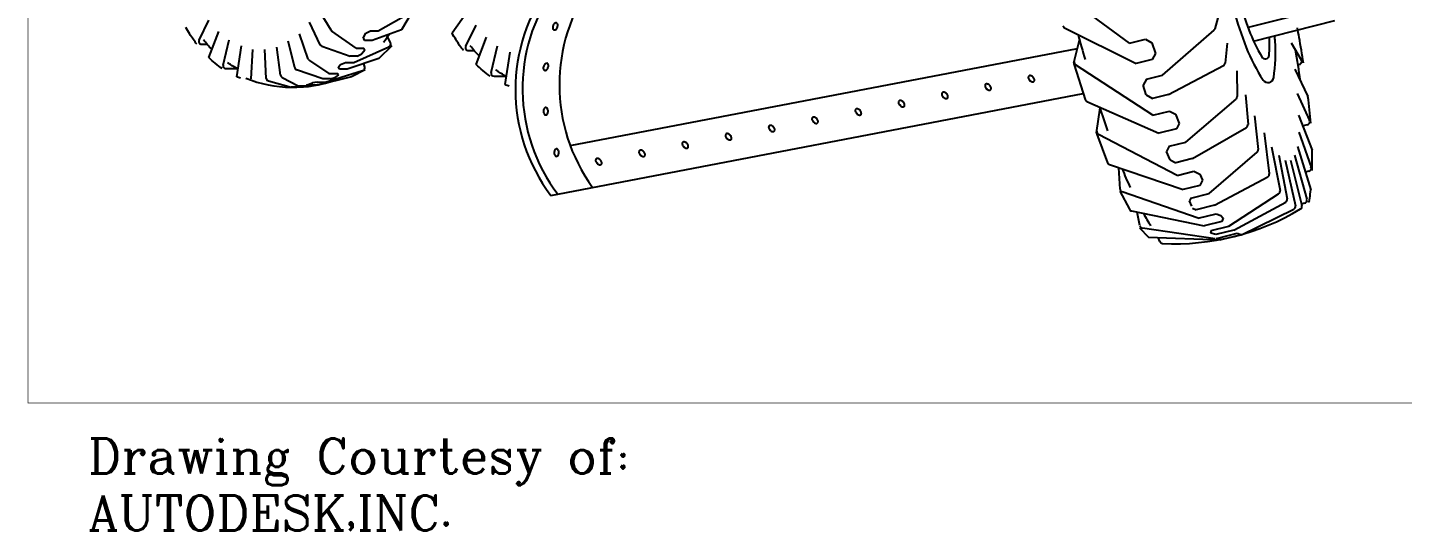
# Model space of a CAD drawing. Extents: x 103 to 393, y 15 to 220.
# Drawn here: x 103.5 to 290.7, y 16.8 to 85.4 of the extents above; entities that cross this region are included whole.
import ezdxf

# ---------------------------------------------------------------- set-up
doc = ezdxf.new("R2010")
doc.units = 0
doc.header["$MEASUREMENT"] = 0
doc.layers.get('0').update_dxf_attribs({"color": 2, "linetype": 'CONTINUOUS'})
for name, color, linetype in [('1', 1, 'CONTINUOUS'), ('2', 3, 'CONTINUOUS'), ('4', 6, 'CONTINUOUS')]:
    doc.layers.add(name, color=color, linetype=linetype)
doc.styles.add('COMPLEX', font='complex')

# ---------------------------------------------------------------- blocks, each defined once
blk = doc.blocks.new('O', base_point=(178.78, 65.76))
blk.add_lwpolyline([(179.3, 65.51, 0.147265), (179.38, 65.6, 0.107139), (179.41, 65.76, 0.076516), (179.38, 65.95, 0.077832), (179.3, 66.12, 0.063471), (179.17, 66.27, 0.076516), (179.03, 66.37, 0.107139), (178.87, 66.41, 0.147265), (178.76, 66.38, 0.147265), (178.68, 66.29, 0.107139), (178.64, 66.13, 0.076516), (178.67, 65.96, 0.063471), (178.76, 65.78, 0.063471), (178.89, 65.62, 0.076516), (179.03, 65.52, 0.107139), (179.18, 65.48, 0.147265)], format="xyb", close=True)

msp = doc.modelspace()

# ---------------------------------------------------------------- linework, layer by layer
for p, q in [((278.25, 87.54), (269.7, 85.39)), ((270.46, 83.52), (281.52, 86.35)), ((177.37, 69.3), (246.48, 82.55)), ((174.74, 62.51), (247.24, 76.41))]:
    msp.add_line(p, q)
for points in [[(267.29, 107.64, 0.027654), (266.12, 109.89, 0.326116), (265.55, 110.14, 0.326116), (265.14, 109.67, 0.044528), (265.16, 105.58, 0.019244), (265.72, 101.23, 0.013719), (266.92, 95.2, 0.013719), (268.45, 89.24, 0.019244), (269.82, 85.07, 0.044528), (271.58, 81.38, 0.326116), (272.14, 81.13, 0.326116)], [(267.71, 87.77, 0.016124), (269.45, 82.67, 0.051377), (271.75, 78.24, 0.312299), (272.58, 77.91, 0.312299)], [(272.14, 81.13, 0.326116), (272.55, 81.6, 0.026959), (272.63, 84.08, 0.019244)], [(272.58, 77.91, 0.312299), (273.19, 78.57, 0.051377), (273.38, 83.55, 0.002325), (273.33, 84.19, 0.020949)]]:
    msp.add_lwpolyline(points, format="xyb")
for centre, start, end in [((193.81, 76.93), 142.9005, 217.0995), ((194.78, 77.04), 144.6557, 217.0995), ((199.8, 77.58), 144.3141, 215.7833)]:
    msp.add_arc(centre, 23.91, start, end)
at = {"layer": '1'}
for p, q in [((253.57, 83.27), (243.9, 90.38)), ((126.81, 83.69), (128.16, 86.41)), ((144.79, 85.04), (143.08, 87.85)), ((151.2, 84.97), (155.4, 87.3)), ((155.83, 87.54), (154.39, 85.07)), ((161.27, 84.66), (163.38, 87.65)), ((265.7, 87.21), (265.19, 85.24)), ((128.14, 81.31), (129.5, 84.86)), ((141.69, 81.09), (140.5, 84.56)), ((143.32, 83.06), (141.84, 86.11)), ((148.22, 82.6), (144.9, 84.92)), ((149.15, 83.97), (149.55, 84.63)), ((149.55, 84.63), (150.16, 84.97)), ((150.16, 84.97), (151.2, 84.97)), ((154.39, 85.07), (150.38, 83.63)), ((152.88, 83.29), (152.38, 84.35)), ((163.14, 82.86), (164.56, 85.71)), ((244.69, 85.36), (254.44, 80.48)), ((258.03, 78.9), (265.06, 85.03)), ((127.17, 83.11), (127.91, 83.11)), ((130.1, 80.28), (130.94, 83.74)), ((131.94, 78.69), (132.58, 82.92)), ((137.91, 78.91), (137.42, 82.71)), ((139.84, 79.93), (138.97, 83.53)), ((143.54, 82.86), (147.4, 81.48)), ((147.91, 80.64), (152.68, 82.75)), ((148.22, 82.6), (149.26, 82.6)), ((149.15, 83.97), (149.34, 83.63)), ((149.4, 82.29), (149.26, 82.6)), ((150.38, 83.63), (149.34, 83.63)), ((153.06, 82.92), (151.31, 81.16)), ((164.54, 80.36), (165.96, 84.08)), ((166.59, 79.28), (167.48, 82.9)), ((245.98, 80.57), (246.76, 83.66)), ((253.57, 83.27), (255.74, 83.82)), ((255.74, 83.82), (256.61, 83.33)), ((256.61, 83.33), (257.08, 81.85)), ((266.87, 83.25), (266.57, 80.55)), ((275.55, 83.29), (276.95, 81.01)), ((133.93, 78.38), (134.13, 82.4)), ((135.97, 78.47), (135.77, 82.4)), ((141.85, 80.89), (144.51, 79.11)), ((146.1, 80.35), (146.76, 80.64)), ((146.76, 80.64), (147.91, 80.64)), ((151.31, 81.16), (146.99, 79.72)), ((148.33, 81.48), (147.4, 81.48)), ((148.33, 81.48), (148.99, 81.79)), ((149.4, 82.29), (148.99, 81.79)), ((163.51, 82.25), (164.3, 82.25)), ((168.53, 77.61), (169.2, 82.04)), ((256.62, 81.03), (254.44, 80.48)), ((257.08, 81.85), (256.62, 81.03)), ((130.49, 79.79), (132.07, 79.79)), ((143.69, 78.38), (140.1, 79.65)), ((147.57, 78.69), (143.01, 77.56)), ((144, 77.96), (149.1, 79.52)), ((144.51, 79.11), (145.74, 79.11)), ((145.8, 78.93), (145.29, 78.57)), ((145.8, 78.93), (145.74, 79.11)), ((145.81, 80.02), (146.1, 80.35)), ((145.94, 79.72), (145.81, 80.02)), ((146.99, 79.72), (145.94, 79.72)), ((149.44, 79.63), (147.57, 78.69)), ((149.38, 79.99), (149.27, 80.48)), ((167, 78.76), (168.66, 78.76)), ((245.99, 80.33), (247.5, 75.58)), ((256.74, 73.44), (246.21, 80.3)), ((255.86, 78.36), (258.03, 78.9)), ((258.87, 76.28), (266.34, 80.21)), ((268.16, 79.49), (268.21, 75.98)), ((276.08, 79.7), (277.86, 75.98)), ((276.69, 80.37), (276.51, 80.33)), ((136.26, 78.11), (139.38, 77.26)), ((138.12, 78.6), (140.31, 77.46)), ((141.02, 77.26), (139.38, 77.26)), ((140.31, 77.46), (141.84, 77.46)), ((141.84, 77.46), (141.02, 77.26)), ((141.43, 77.56), (142.27, 77.86)), ((143.08, 77.56), (141.43, 77.56)), ((142.89, 77.97), (142.27, 77.86)), ((142.89, 77.97), (144.1, 77.97)), ((144.71, 78.38), (143.69, 78.38)), ((144.71, 78.38), (145.29, 78.57)), ((255.86, 78.36), (255.41, 77.54)), ((255.83, 76.23), (255.41, 77.54)), ((247.74, 75.32), (257.54, 70.98)), ((255.83, 76.23), (256.7, 75.74)), ((258.87, 76.28), (256.7, 75.74)), ((261.2, 69.78), (268.06, 75.65)), ((269.33, 76.24), (269.69, 72.18)), ((276.37, 76.41), (278.06, 72.74)), ((249.06, 71.05), (249.56, 74.44)), ((256.74, 73.44), (258.99, 74)), ((258.99, 74), (259.8, 73.59)), ((259.8, 73.59), (260.32, 72.29)), ((270.58, 73.36), (271.07, 68.76)), ((276.58, 73.45), (278.44, 68.67)), ((259.96, 71.58), (257.54, 70.98)), ((260.32, 72.29), (259.96, 71.58)), ((262.13, 67.52), (269.48, 71.77)), ((277.78, 72.14), (277.17, 71.99)), ((249.09, 70.84), (250.55, 66.95)), ((260.04, 65.23), (249.32, 70.82)), ((258.95, 69.21), (261.2, 69.78)), ((271.88, 71.03), (272.59, 65.49)), ((276.63, 71.15), (278.27, 66.34)), ((258.95, 69.21), (258.6, 68.51)), ((259.07, 67.36), (258.6, 68.51)), ((262.13, 67.52), (259.88, 66.95)), ((264.38, 62.77), (270.92, 68.38)), ((272.89, 69.15), (274.05, 63.18)), ((273.88, 67.98), (275.03, 62.04)), ((276.01, 67.99), (277.69, 61.97)), ((276.43, 69.16), (278.24, 63.26)), ((250.82, 66.7), (260.87, 63.31)), ((252.26, 63.37), (252.08, 66.28)), ((259.07, 67.36), (259.88, 66.95)), ((260.04, 65.23), (262.29, 65.79)), ((262.29, 65.79), (263.12, 65.39)), ((274.76, 67.32), (276.15, 61.1)), ((275.47, 67.32), (277.02, 61.13)), ((277.97, 65.79), (277.51, 65.67)), ((263.12, 63.87), (260.87, 63.31)), ((263.12, 65.39), (263.47, 64.57)), ((263.47, 64.57), (263.12, 63.87)), ((265.13, 61.18), (272.37, 65.05)), ((252.24, 63.09), (253.53, 60.61)), ((262.92, 59.4), (252.55, 62.99)), ((261.88, 62.15), (261.7, 61.75)), ((261.88, 62.15), (264.38, 62.77)), ((267.1, 58.31), (273.86, 62.74)), ((253.83, 60.39), (263.71, 58.35)), ((254.97, 58.38), (254.61, 60.22)), ((262.04, 61.02), (261.7, 61.75)), ((262.15, 60.78), (262.63, 60.56)), ((265.13, 61.18), (262.63, 60.56)), ((262.92, 59.4), (265.34, 60)), ((265.34, 60), (266.01, 59.76)), ((267.75, 57.76), (274.82, 61.58)), ((268.81, 57.15), (275.91, 60.62)), ((277.38, 61.44), (276.97, 61.33)), ((254.92, 58.09), (256.13, 56.8)), ((266.13, 58.95), (263.71, 58.35)), ((264.67, 57.71), (267.1, 58.31)), ((266.01, 59.76), (266.29, 59.4)), ((266.29, 59.4), (266.13, 58.95)), ((265.22, 56.6), (255.33, 58.03)), ((256.13, 56.8), (265.97, 56.44)), ((257.66, 56.23), (257.45, 56.75)), ((264.67, 57.71), (264.59, 57.37)), ((264.61, 57.35), (264.59, 57.37)), ((265.33, 57.16), (264.61, 57.35)), ((267.75, 57.76), (265.33, 57.16)), ((265.39, 56.64), (268.22, 57.35)), ((265.97, 56.44), (265.39, 56.64)), ((268.81, 57.15), (265.97, 56.44)), ((268.22, 57.35), (268.81, 57.15))]:
    msp.add_line(p, q, dxfattribs=at)
for points in [[(126.52, 83.11, -0.025912), (125.56, 84.5, -0.010797), (125.03, 85.41, -0.042521)], [(152.74, 84.48, -0.014783), (151.94, 83.35, -0.107153)], [(162.84, 82.25, -0.025912), (161.82, 83.71, -0.010797), (161.27, 84.66, -0.042521)], [(246.54, 84.43, 0.003432), (247.5, 81.04, 0.012278)], [(277.24, 80.54, 0.006626), (276.65, 84.06, 0.002094), (276.42, 85.35, 0.010103)], [(128.56, 82.42, -0.028019), (127.41, 83.73, -0.076752)], [(164.98, 81.51, -0.028019), (163.76, 82.89, -0.076752)], [(129.98, 79.79, -0.036653), (128.14, 81.31, -0.010797)], [(132.1, 79.77, -0.034601), (131.08, 80.35, -0.007179), (130.71, 80.6, -0.076752)], [(276.82, 78.15, 0.009057), (276.16, 82.3, 0.008768)], [(132.45, 78.51, -0.015683), (131.94, 78.69, -0.043647)], [(166.47, 78.76, -0.036653), (164.54, 80.36, -0.010797)], [(168.7, 78.74, -0.034601), (167.62, 79.34, -0.007179), (167.23, 79.61, -0.076752)], [(169.06, 77.41, -0.015683), (168.53, 77.61, -0.043647)], [(278.23, 72.36, 0.006758), (277.86, 75.98, 0.002094)], [(249.48, 74.55, 0.006488), (250.57, 71.33, 0.019382)], [(278.42, 65.92, 0.014477), (278.44, 68.67, 0.00757)], [(252.54, 66.12, 0.012986), (253.63, 63.6, 0.323095)], [(277.92, 61.53, 0.099595), (278.11, 62.12, 0.006056), (278.24, 63.26, 0.00757)], [(255.44, 60.05, 0.009257), (256.43, 58.36, 0.323095)]]:
    msp.add_lwpolyline(points, format="xyb", dxfattribs=at)
for centre, radius, start, end in [((145.13, 85.25), 0.4, 211.2036, 235.0487), ((244.88, 85.74), 0.43, 194.0705, 243.4418), ((264.78, 85.35), 0.43, 311.0785, 345.5658), ((127.17, 83.51), 0.4, 153.5159, 270), ((143.68, 83.24), 0.4, 205.8877, 250.2194), ((152.52, 83.12), 0.4, 293.8407, 25.2412), ((163.51, 82.67), 0.42, 153.5159, 270), ((142.07, 81.22), 0.4, 198.8822, 236.3107), ((246.4, 80.46), 0.43, 165.7393, 197.7228), ((246.45, 80.66), 0.43, 165.7393, 236.8945), ((266.14, 80.59), 0.43, 297.7632, 353.5426), ((276.58, 80.79), 0.43, 284.0705, 31.6388), ((130.49, 80.19), 0.4, 166.3373, 270), ((138.31, 78.96), 0.4, 187.3313, 242.3123), ((140.23, 80.02), 0.4, 193.6627, 250.616), ((148.99, 79.91), 0.4, 287.0155, 12.3605), ((167, 79.18), 0.42, 166.3373, 270), ((139.64, 94.6), 17.35, 248.2347, 289.9155), ((136.37, 78.49), 0.4, 182.8625, 254.762), ((247.91, 75.71), 0.43, 197.7228, 246.1034), ((267.78, 75.98), 0.43, 310.5649, 0.7406), ((249.52, 71.21), 0.43, 171.7344, 242.4425), ((269.26, 72.15), 0.43, 300.0833, 5.0717), ((277.67, 72.56), 0.43, 284.0705, 24.6623), ((249.49, 70.99), 0.43, 171.7344, 200.6587), ((270.64, 68.71), 0.43, 310.6349, 6.0241), ((250.95, 67.11), 0.43, 200.6587, 251.38), ((277.86, 66.21), 0.43, 284.0705, 18.8439), ((272.17, 65.43), 0.43, 298.1269, 7.3103), ((252.69, 63.39), 0.43, 183.6034, 250.8947), ((273.62, 63.1), 0.43, 303.2136, 11.0099), ((274.61, 61.96), 0.43, 298.3999, 11.0099), ((277.27, 61.85), 0.43, 284.0705, 15.6157), ((253.91, 60.81), 0.43, 207.4077, 258.3518), ((259.81, 88.78), 32.87, 266.9068, 301.1766), ((275.73, 61.01), 0.43, 296.0489, 12.5658), ((276.61, 61.02), 0.43, 301.1766, 14.0705), ((255.39, 58.46), 0.43, 191.0399, 261.7286), ((258.06, 56.38), 0.43, 201.5021, 266.9068)]:
    msp.add_arc(centre, radius, start, end, dxfattribs=at)
at = {"layer": '2'}
for p in [(234.08, 77.05), (239.97, 78.18), (228.19, 75.92), (216.4, 73.66), (222.29, 74.79), (204.61, 71.4), (210.51, 72.53), (198.72, 70.27), (186.94, 68.01), (192.83, 69.14), (181.04, 66.88)]:
    msp.add_point(p, dxfattribs=at)
at = {"layer": '4', "const_width": 0.1}
msp.add_lwpolyline([(103.5, 220.2), (393.3, 220.2), (393.3, 34.2), (103.5, 34.2), (103.5, 219.6)], dxfattribs=at)

# ---------------------------------------------------------------- block references
at = {"layer": '2'}
for p, rotation in [((175.63, 85.47), 127.2331500546038), ((174.35, 79.93), 124.6115235095289), ((239.97, 78.18), 10.8558836278594), ((234.08, 77.05), 10.8558836278594), ((222.29, 74.79), 10.8558836278594), ((228.19, 75.92), 10.8558836278594), ((174.35, 74.02), 149.4092732301482), ((210.51, 72.53), 10.8558836278594), ((216.4, 73.66), 10.8558836278594), ((204.61, 71.4), 10.8558836278594), ((192.83, 69.14), 10.8558836278594), ((198.72, 70.27), 10.8558836278594), ((175.81, 68.35), 144.987889064147), ((181.04, 66.88), 10.8558836278594), ((186.94, 68.01), 10.8558836278594)]:
    msp.add_blockref('O', p, dxfattribs=dict(at, rotation=rotation))

# ---------------------------------------------------------------- texts
at = {"layer": '4', "style": 'COMPLEX'}
for s, p in [('Drawing Courtesy of:', (111.72, 24.57)), ('AUTODESK,INC.', (111.72, 16.8))]:
    msp.add_text(s, height=4.8, dxfattribs=at).set_placement(p)

doc.saveas('drawing.dxf')
